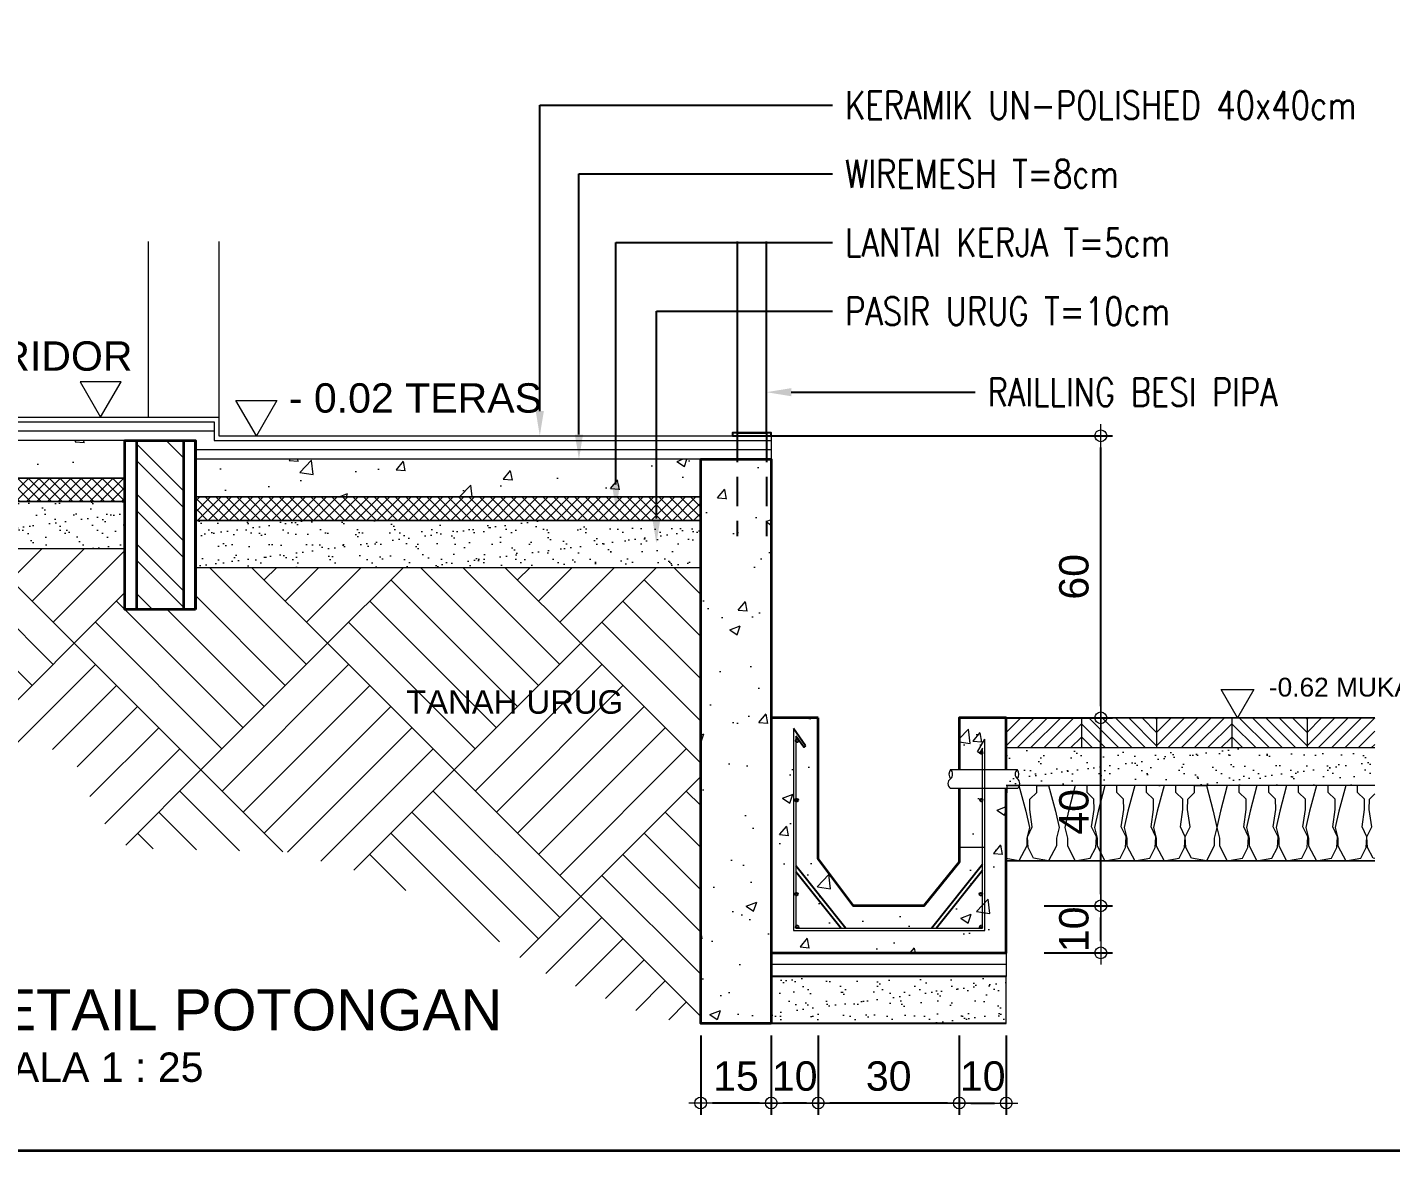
# Model space of a CAD drawing. Header units: millimetres. Extents: x -11 to 1625, y -267 to 180.
# Drawn here: x 1036.91 to 1048.51, y 119 to 128.56 of the extents above; entities that cross this region are included whole.
import ezdxf
from ezdxf import colors
from ezdxf.entities.mleader import LeaderData, LeaderLine
from ezdxf.enums import TextEntityAlignment as Align
from ezdxf.math import Vec2, Vec3

# ---------------------------------------------------------------- set-up
doc = ezdxf.new("R2010")
doc.units = ezdxf.units.MM
doc.linetypes.add('HIDDEN', pattern=[0.375, 0.25, -0.125])
for name, color, linetype, lineweight in [('ars', 11, 'Continuous', 5), ('ARSIR BETON', 47, 'Continuous', 5), ('ARSIR WARNA', 43, 'Continuous', 0), ('balok', 111, 'Continuous', 35), ('bata', 5, 'Continuous', 25), ('GRS KOP', 1, 'Continuous', 35), ('kop', 7, 'Continuous', 20), ('lan', 7, 'Continuous', 15), ('not', 7, 'Continuous', 20), ('pla', 213, 'Continuous', 15), ('tem', 5, 'Continuous', 20), ('TEXT KETERANGAN', 7, 'Continuous', 9), ('u', 6, 'Continuous', 20)]:
    doc.layers.add(name, color=color, linetype=linetype, lineweight=lineweight)
doc.layers.add('BESI', color=10, linetype='Continuous')
doc.styles.add('ATTR', font='romans.shx', dxfattribs={"width": 0.8, "height": 1.735066})
doc.styles.add('BARU', font='complex.shx')
doc.styles.add('S', font='SIMPLEX', dxfattribs={"width": 1.1})
doc.styles.get("Standard").update_dxf_attribs({"font": 'ARIALUNI.TTF'})
doc.linetypes.add('BATTING', pattern='A,0.0001,-0.1,[134,ltypeshp.shx,S=0.1,R=0,X=-0.1,Y=0],-0.2,[134,ltypeshp.shx,S=0.1,R=180,X=0.1,Y=0],-0.1', length=0.4001)
doc.dimstyles.new('SK-25', dxfattribs={"dimtxt": 0.25, "dimasz": 0.1, "dimexe": 0.1, "dimexo": 0, "dimgap": 0.1, "dimtad": 1, "dimdec": 0, "dimlfac": 25, "dimzin": 12, "dimdsep": 46, "dimtxsty": 'Standard', "dimblk": 'BULAT', "dimcen": 0.1, "dimclrd": 256, "dimadec": 0, "dimazin": 3, "dimtfac": 1, "dimtdec": 0, "dimtofl": 0, "dimtmove": 0, "dimatfit": 3, "dimldrblk": 'BULAT', "dimfxl": 0, "dimtolj": 1, "dimtzin": 0, "dimarcsym": 0})
pattern_1 = [(50, (541.4622, -24.2577), (0.9109233, -0.0796954), [0.09525, -1.04775]), (355, (541.4622, -24.2577), (-0.1762141, 0.9552832), [0.0762, -0.8382]), (100.451, (541.5381, -24.2644), (0.7347125, 0.8755834), [0.08095, -0.89045]), (46.1842, (541.4622, -24.0037), (1.3553952, -0.2102116), [0.142875, -1.571625]), (96.6356, (541.5751, -24.0212), (1.1870212, 1.2371278), [0.121425, -1.335675]), (351.184, (541.4622, -24.0037), (1.187023, 1.2371256), [0.1143, -1.2573]), (21, (541.5892, -24.0672), (0.7580744, -0.5113276), [0.09525, -1.04775]), (326, (541.5892, -24.0672), (0.3090101, 0.9209398), [0.0762, -0.8382]), (71.4514, (541.6524, -24.1098), (1.0670825, 0.4096143), [0.08095, -0.89045]), (37.5, (541.4622, -24.2577), (0.01544302, 0.4227752), [0, -0.82804, 0, -0.8509, 0, -0.841375]), (7.5, (541.4622, -24.2577), (0.3340983, 0.50090287), [0, -0.48514, 0, -0.80899, 0, -0.320675]), (327.5, (541.17898, -24.2577), (0.67795298, -0.02864372), [0, -0.3175, 0, -0.9906, 0, -1.31445]), (317.5, (541.052, -24.2577), (0.7406459, 0.12713246), [0, -0.41275, 0, -0.65786, 0, -0.93345])]
pattern_2 = [(37.5, (154.78373, 172.0636), (-0.006400125, 0.195765295), [0, -0.154432, 0, -0.17272, 0, -0.1651]), (7.5, (154.78373, 172.0636), (0.17980931, 0.28673004), [0, -0.083312, 0, -0.139192, 0, -0.05334]), (327.5, (154.65876, 172.0636), (0.316396948, 0.000574874), [0, -0.0508, 0, -0.18288, 0, -0.23876]), (317.5, (154.65876, 172.0636), (0.30542258, 0.08917173), [0, -0.0254, 0, -0.119888, 0, -0.13716])]
pattern_3 = [(45, (846.762105, 165.17691), (-0.04490128, 0.04490128), []), (135, (846.762105, 165.17691), (-0.04490128, -0.04490128), [])]

# ---------------------------------------------------------------- blocks, each defined once
blk = doc.blocks.new('kop')
at = {"layer": 'GRS KOP'}
blk.add_lwpolyline([(1, 54), (83, 54), (83, 1), (1, 1)], close=True, dxfattribs=at)
at = {"layer": 'kop', "style": 'BARU', "flags": 4}
for p, height in [((73.8, 5.4), 0.35), ((80.303, 5.382), 0.25), ((73.8, 4.9), 0.35), ((80.303, 4.882), 0.25), ((73.8, 4.4), 0.35), ((80.303, 4.382), 0.25)]:
    blk.add_attdef('-', p, '', height=height, dxfattribs=at)
at = {"layer": 'kop', "flags": 4}
for tag, p in [('AR-00', (78.057, 2.648)), ('00', (81.238, 2.647))]:
    blk.add_attdef(tag, text='', height=0.35, dxfattribs=at).set_placement(p, align=Align.MIDDLE)
blk = doc.blocks.new('BULAT')
for p, q in [((-1, 0), (1, 0)), ((0, -1), (0, 1))]:
    blk.add_line(p, q)
blk.add_circle((0, 0), 0.5)
blk = doc.blocks.new('*D1192')
at = {"layer": 'Defpoints', "color": 0}
for p in [(1043.64, 119.981), (1044.84, 119.981), (1043.64, 119.406)]:
    blk.add_point(p, dxfattribs=at)
at = {"layer": 'u', "color": 0, "lineweight": -2}
for p, q in [((1043.64, 119.981), (1043.64, 119.306)), ((1044.84, 119.981), (1044.84, 119.306))]:
    blk.add_line(p, q, dxfattribs=at)
at = {"layer": 'u', "lineweight": -2}
blk.add_line((1044.74, 119.406), (1043.74, 119.406), dxfattribs=at)
at = {"layer": 'u', "lineweight": -2, "xscale": 0.1, "yscale": 0.1, "zscale": 0.1, "rotation": 180}
blk.add_blockref('BULAT', (1043.64, 119.406), dxfattribs=at)
at = {"layer": 'u', "lineweight": -2, "xscale": 0.1, "yscale": 0.1, "zscale": 0.1}
blk.add_blockref('BULAT', (1044.84, 119.406), dxfattribs=at)
at = {"layer": 'u', "color": 0, "insert": (1044.24, 119.634), "char_height": 0.25, "attachment_point": 5}
blk.add_mtext('\\A1;30', dxfattribs=at)
blk = doc.blocks.new('*D1193')
at = {"layer": 'Defpoints', "color": 0}
for p in [(1043.24, 119.981), (1043.64, 119.981), (1043.24, 119.406)]:
    blk.add_point(p, dxfattribs=at)
at = {"layer": 'u', "color": 0, "lineweight": -2}
for p, q in [((1043.24, 119.981), (1043.24, 119.306)), ((1043.64, 119.981), (1043.64, 119.306))]:
    blk.add_line(p, q, dxfattribs=at)
at = {"layer": 'u', "lineweight": -2}
blk.add_line((1043.54, 119.406), (1043.34, 119.406), dxfattribs=at)
at = {"layer": 'u', "lineweight": -2, "xscale": 0.1, "yscale": 0.1, "zscale": 0.1, "rotation": 180}
blk.add_blockref('BULAT', (1043.24, 119.406), dxfattribs=at)
at = {"layer": 'u', "lineweight": -2, "xscale": 0.1, "yscale": 0.1, "zscale": 0.1}
blk.add_blockref('BULAT', (1043.64, 119.406), dxfattribs=at)
at = {"layer": 'u', "color": 0, "insert": (1043.44, 119.634), "char_height": 0.25, "attachment_point": 5}
blk.add_mtext('\\A1;10', dxfattribs=at)
blk = doc.blocks.new('*D1194')
at = {"layer": 'Defpoints', "color": 0}
for p in [(1044.84, 119.981), (1045.24, 119.981), (1045.24, 119.406)]:
    blk.add_point(p, dxfattribs=at)
at = {"layer": 'u', "color": 0, "lineweight": -2}
for p, q in [((1044.84, 119.981), (1044.84, 119.306)), ((1045.24, 119.981), (1045.24, 119.306))]:
    blk.add_line(p, q, dxfattribs=at)
at = {"layer": 'u', "lineweight": -2}
blk.add_line((1044.94, 119.406), (1045.14, 119.406), dxfattribs=at)
at = {"layer": 'u', "lineweight": -2, "xscale": 0.1, "yscale": 0.1, "zscale": 0.1, "rotation": 180}
blk.add_blockref('BULAT', (1044.84, 119.406), dxfattribs=at)
at = {"layer": 'u', "lineweight": -2, "xscale": 0.1, "yscale": 0.1, "zscale": 0.1}
blk.add_blockref('BULAT', (1045.24, 119.406), dxfattribs=at)
at = {"layer": 'u', "color": 0, "insert": (1045.04, 119.634), "char_height": 0.25, "attachment_point": 5}
blk.add_mtext('\\A1;10', dxfattribs=at)
blk = doc.blocks.new('*D1195')
at = {"layer": 'Defpoints', "color": 0}
for p in [(1042.64, 119.981), (1043.24, 119.981), (1042.64, 119.406)]:
    blk.add_point(p, dxfattribs=at)
at = {"layer": 'u', "color": 0, "lineweight": -2}
for p, q in [((1042.64, 119.981), (1042.64, 119.306)), ((1043.24, 119.981), (1043.24, 119.306))]:
    blk.add_line(p, q, dxfattribs=at)
at = {"layer": 'u', "lineweight": -2}
blk.add_line((1043.14, 119.406), (1042.74, 119.406), dxfattribs=at)
at = {"layer": 'u', "lineweight": -2, "xscale": 0.1, "yscale": 0.1, "zscale": 0.1, "rotation": 180}
blk.add_blockref('BULAT', (1042.64, 119.406), dxfattribs=at)
at = {"layer": 'u', "lineweight": -2, "xscale": 0.1, "yscale": 0.1, "zscale": 0.1}
blk.add_blockref('BULAT', (1043.24, 119.406), dxfattribs=at)
at = {"layer": 'u', "color": 0, "insert": (1042.94, 119.634), "char_height": 0.25, "attachment_point": 5}
blk.add_mtext('\\A1;15', dxfattribs=at)
blk = doc.blocks.new('*D1196')
at = {"layer": 'Defpoints', "color": 0}
for p in [(1045.562, 121.084), (1046.045, 121.084), (1045.562, 120.684)]:
    blk.add_point(p, dxfattribs=at)
at = {"layer": 'u', "color": 0, "lineweight": -2}
for p, q in [((1045.562, 121.084), (1046.145, 121.084)), ((1045.562, 120.684), (1046.145, 120.684))]:
    blk.add_line(p, q, dxfattribs=at)
at = {"layer": 'u', "lineweight": -2}
blk.add_line((1046.045, 120.784), (1046.045, 120.984), dxfattribs=at)
at = {"layer": 'u', "lineweight": -2, "xscale": 0.1, "yscale": 0.1, "zscale": 0.1}
for p, rotation in [((1046.045, 121.084), 90), ((1046.045, 120.684), 270)]:
    blk.add_blockref('BULAT', p, dxfattribs=dict(at, rotation=rotation))
at = {"layer": 'u', "color": 0, "insert": (1045.817, 120.884), "char_height": 0.25, "attachment_point": 5, "rotation": 90}
blk.add_mtext('\\A1;10', dxfattribs=at)
blk = doc.blocks.new('*D1197')
at = {"layer": 'Defpoints', "color": 0}
for p in [(1045.562, 122.684), (1046.045, 122.684), (1045.562, 121.084)]:
    blk.add_point(p, dxfattribs=at)
at = {"layer": 'u', "color": 0, "lineweight": -2}
for p, q in [((1045.562, 122.684), (1046.145, 122.684)), ((1045.562, 121.084), (1046.145, 121.084))]:
    blk.add_line(p, q, dxfattribs=at)
at = {"layer": 'u', "lineweight": -2}
blk.add_line((1046.045, 121.184), (1046.045, 122.584), dxfattribs=at)
at = {"layer": 'u', "lineweight": -2, "xscale": 0.1, "yscale": 0.1, "zscale": 0.1}
for p, rotation in [((1046.045, 122.684), 90), ((1046.045, 121.084), 270)]:
    blk.add_blockref('BULAT', p, dxfattribs=dict(at, rotation=rotation))
at = {"layer": 'u', "color": 0, "insert": (1045.817, 121.884), "char_height": 0.25, "attachment_point": 5, "rotation": 90}
blk.add_mtext('\\A1;40', dxfattribs=at)
blk = doc.blocks.new('*D1198')
at = {"layer": 'Defpoints', "color": 0}
for p in [(1043.24, 125.084), (1046.045, 125.084), (1045.24, 122.684)]:
    blk.add_point(p, dxfattribs=at)
at = {"layer": 'u', "color": 0, "lineweight": -2}
for p, q in [((1043.24, 125.084), (1046.145, 125.084)), ((1045.24, 122.684), (1046.145, 122.684))]:
    blk.add_line(p, q, dxfattribs=at)
at = {"layer": 'u', "lineweight": -2}
blk.add_line((1046.045, 122.784), (1046.045, 124.984), dxfattribs=at)
at = {"layer": 'u', "lineweight": -2, "xscale": 0.1, "yscale": 0.1, "zscale": 0.1}
for p, rotation in [((1046.045, 125.084), 90), ((1046.045, 122.684), 270)]:
    blk.add_blockref('BULAT', p, dxfattribs=dict(at, rotation=rotation))
at = {"layer": 'u', "color": 0, "insert": (1045.817, 123.884), "char_height": 0.25, "attachment_point": 5, "rotation": 90}
blk.add_mtext('\\A1;60', dxfattribs=at)
blk = doc.blocks.new('PEIL')
blk.add_lwpolyline([(-0.188, 0.325), (0.188, 0.325), (0, 0)], close=True)
at = {"style": 'S', "width": 1.1, "flags": 4}
blk.add_attdef('CAT', (0.265, 0.036), '', height=0.2, dxfattribs=at)
blk = doc.blocks.new('Ndtpd')
blk.add_line((0.747, 0), (-0.747, 0))
blk.add_circle((0, 0), 0.747)
at = {"flags": 4}
for tag, height, p in [('NO', 0.5, (0, 0.148)), ('NOLBR', 0.3, (0, -0.398))]:
    blk.add_attdef(tag, text='', height=height, dxfattribs=at).set_placement(p, align=Align.CENTER)
for tag, p, height in [('NDTPD', (1.516, 0.148), 0.5), ('SKALA', (1.523, -0.398), 0.3)]:
    blk.add_attdef(tag, p, '', height=height, dxfattribs=at)

msp = doc.modelspace()

# ---------------------------------------------------------------- hatches: boundary and pattern name
at = {"layer": 'ars'}
h = msp.add_hatch(dxfattribs=at)
h.set_pattern_fill('ANSI32', color=256, scale=0.8, style=0)
h.set_pattern_definition([(135, (1040.63987, 123.484), (0.212132, 0.212132), []), (135, (1040.49845, 123.484), (0.212132, 0.212132), [])])
h.paths.add_polyline_path([(1037.8398748, 123.6052349), (1038.2398748, 123.6052349), (1038.2398748, 125.044002), (1037.8398748, 125.044002)])
h = msp.add_hatch(dxfattribs=at)
h.set_pattern_fill('_USER', color=256, scale=0.08, angle=45, style=0, pattern_type=0)
h.set_pattern_definition([(45, (991.108944, 89.69854), (-0.05656854, 0.05656854), [])])
h.paths.add_polyline_path([(1045.8798746, 122.6840019), (1045.2398746, 122.6840019), (1045.2398746, 122.4280019), (1045.8798746, 122.4280019)])
h = msp.add_hatch(dxfattribs=at)
h.set_pattern_fill('_USER', color=256, scale=0.08, angle=45, style=0, pattern_type=0)
h.set_pattern_definition([(135, (1100.650805, 89.69854), (0.05656854, 0.05656854), [])])
h.paths.add_polyline_path([(1045.8798746, 122.4280019), (1045.8798746, 122.6840019), (1046.5198746, 122.6840019), (1046.5198746, 122.4280019)])
h = msp.add_hatch(dxfattribs=at)
h.set_pattern_fill('_USER', color=256, scale=0.08, angle=45, style=0, pattern_type=0)
h.set_pattern_definition([(45, (992.388944, 89.69854), (-0.05656854, 0.05656854), [])])
h.paths.add_polyline_path([(1047.1598746, 122.4280019), (1047.1598746, 122.6840019), (1046.5198746, 122.6840019), (1046.5198746, 122.4280019)])
h = msp.add_hatch(dxfattribs=at)
h.set_pattern_fill('_USER', color=256, scale=0.08, angle=45, style=0, pattern_type=0)
h.set_pattern_definition([(135, (1101.930805, 89.69854), (0.05656854, 0.05656854), [])])
h.paths.add_polyline_path([(1047.1598746, 122.6840019), (1047.7998746, 122.6840019), (1047.7998746, 122.4280019), (1047.1598746, 122.4280019)])
h = msp.add_hatch(dxfattribs=at)
h.set_pattern_fill('_USER', color=256, scale=0.08, angle=45, style=0, pattern_type=0)
h.set_pattern_definition([(45, (993.668944, 89.69854), (-0.05656854, 0.05656854), [])])
h.paths.add_polyline_path([(1048.377269, 122.4280019), (1048.377269, 122.6840019), (1047.7998746, 122.6840019), (1047.7998746, 122.4280019)])
at = {"layer": 'ARSIR BETON'}
h = msp.add_hatch(dxfattribs=at)
h.set_pattern_fill('AR-CONC', color=256, scale=0.005, style=0)
h.set_pattern_definition(pattern_1)
h.paths.add_polyline_path([(1034.0745439, 125.044002), (1034.0745439, 124.724002), (1037.7398748, 124.724002), (1037.7398748, 125.044002)])
h = msp.add_hatch(dxfattribs=at)
h.set_pattern_fill('AR-CONC', color=256, scale=0.005, style=0)
h.set_pattern_definition(pattern_1)
h.paths.add_polyline_path([(1038.3398748, 124.884002), (1038.3398748, 124.564002), (1042.6398746, 124.564002), (1042.6398746, 124.884002)])
h = msp.add_hatch(dxfattribs=at)
h.set_pattern_fill('AR-CONC', color=256, scale=0.005, style=0)
h.set_pattern_definition(pattern_1)
h.paths.add_polyline_path([(1043.2398746, 124.884002), (1042.6398746, 124.884002), (1042.6398746, 120.0840019), (1043.2398746, 120.0840019)])
h = msp.add_hatch(dxfattribs=at)
h.set_pattern_fill('ANSI37', color=256, scale=0.02, style=0)
h.set_pattern_definition(pattern_3)
h.paths.add_polyline_path([(1037.7398748, 124.724002), (1034.0745439, 124.724002), (1034.0745439, 124.524002), (1037.7398748, 124.524002)])
h = msp.add_hatch(dxfattribs=at)
h.set_pattern_fill('AR-SAND', color=256, scale=0.004, style=0)
h.set_pattern_definition(pattern_2)
h.paths.add_polyline_path([(1034.0745439, 124.524002), (1034.0745439, 124.124002), (1037.7398748, 124.124002), (1037.7398748, 124.524002)])
h = msp.add_hatch(dxfattribs=at)
h.set_pattern_fill('ANSI37', color=256, scale=0.02, style=0)
h.set_pattern_definition(pattern_3)
h.paths.add_polyline_path([(1042.6398746, 124.564002), (1038.3398748, 124.564002), (1038.3398748, 124.364002), (1042.6398746, 124.364002)])
h = msp.add_hatch(dxfattribs=at)
h.set_pattern_fill('AR-SAND', color=256, scale=0.004, style=0)
h.set_pattern_definition(pattern_2)
h.paths.add_polyline_path([(1038.3398748, 124.364002), (1038.3398748, 123.964002), (1042.6398746, 123.964002), (1042.6398746, 124.364002)])
h = msp.add_hatch(dxfattribs=at)
h.set_pattern_fill('AR-CONC', color=256, scale=0.005, style=0)
h.set_pattern_definition(pattern_1)
h.paths.add_polyline_path([(1044.8398746, 122.0840019), (1045.2398746, 122.0840019), (1045.2398746, 120.6840019), (1043.2398746, 120.6840019), (1043.2398746, 122.6840019), (1043.6398746, 122.6840019), (1043.6398746, 121.4840019), (1043.9398746, 121.0840019), (1044.5398746, 121.0840019), (1044.8358653, 121.4552611), (1044.8365022, 121.6504448), (1044.8398746, 121.6552611)])
h.paths.add_polyline_path([(1045.2398746, 122.2441349), (1044.8398746, 122.2441349), (1044.8398746, 122.6840019), (1045.0398746, 122.6840019), (1045.2398746, 122.6840019)])
h = msp.add_hatch(dxfattribs=at)
h.set_pattern_fill('AR-SAND', color=256, scale=0.004, style=0)
h.set_pattern_definition([(37.5, (70.1081, -1.21966), (-0.006400125, 0.195765295), [0, -0.154432, 0, -0.17272, 0, -0.1651]), (7.5, (70.1081, -1.21966), (0.17980931, 0.28673004), [0, -0.083312, 0, -0.139192, 0, -0.05334]), (327.5, (69.98313, -1.21966), (0.316396948, 0.000574874), [0, -0.0508, 0, -0.18288, 0, -0.23876]), (317.5, (69.98313, -1.21966), (0.30542258, 0.08917173), [0, -0.0254, 0, -0.119888, 0, -0.13716])])
h.paths.add_polyline_path([(1048.377269, 122.1080019), (1048.377269, 122.4280019), (1045.2398746, 122.4280019), (1045.2398746, 122.1080019)])
h = msp.add_hatch(dxfattribs=at)
h.set_pattern_fill('AR-SAND', color=256, scale=0.004, style=0)
h.set_pattern_definition([(37.5, (1522.07521, 15.1142), (-0.006400125, 0.195765295), [0, -0.154432, 0, -0.17272, 0, -0.1651]), (7.5, (1522.0752, 15.1142), (0.17980931, 0.28673004), [0, -0.083312, 0, -0.139192, 0, -0.05334]), (327.5, (1521.95024, 15.1142), (0.31639695, 0.000574874), [0, -0.0508, 0, -0.18288, 0, -0.23876]), (317.5, (1521.95024, 15.1142), (0.30542258, 0.08917173), [0, -0.0254, 0, -0.119888, 0, -0.13716])])
h.paths.add_polyline_path([(1043.2398746, 120.0840019), (1045.2398746, 120.0840019), (1045.2398746, 120.4840019), (1043.2398746, 120.4840019)])
at = {"layer": 'ARSIR WARNA'}
h = msp.add_hatch(dxfattribs=at)
h.set_pattern_fill('AR-PARQ1', color=25, scale=0.005, angle=45, style=0)
h.set_pattern_definition([(135, (1034.0745, 120.084), (-2.15526, 2e-16), [1.524, -1.524]), (135, (1034.2541, 120.2636), (-2.15526, 2e-16), [1.524, -1.524]), (135, (1034.4338, 120.4432), (-2.15526, 2e-16), [1.524, -1.524]), (135, (1034.6134, 120.6228), (-2.15526, 2e-16), [1.524, -1.524]), (135, (1034.793, 120.8024), (-2.15526, 2e-16), [1.524, -1.524]), (135, (1034.9726, 120.982), (-2.15526, 2e-16), [1.524, -1.524]), (135, (1035.1522, 121.1616), (-2.15526, 2e-16), [1.524, -1.524]), (45, (1032.9969, 121.1616), (2.15526, -2e-16), [1.524, -1.524]), (45, (1032.8173, 121.3412), (2.15526, -2e-16), [1.524, -1.524]), (45, (1032.6377, 121.5208), (2.15526, -2e-16), [1.524, -1.524]), (45, (1032.4581, 121.7004), (2.15526, -2e-16), [1.524, -1.524]), (45, (1032.2785, 121.88), (2.15526, -2e-16), [1.524, -1.524]), (45, (1032.0989, 122.0597), (2.15526, -2e-16), [1.524, -1.524]), (45, (1031.9193, 122.2393), (2.15526, -2e-16), [1.524, -1.524])])
h.paths.add_polyline_path([(1042.6398746, 123.964002), (1038.3398748, 123.964002), (1038.3398748, 123.6052349), (1037.7398748, 123.6052349), (1037.7398748, 124.124002), (1034.0745439, 124.124002), (1034.9617424, 122.8213976), (1037.1084302, 122.422497), (1037.3247635, 122.2895287), (1037.5244557, 121.8241454), (1037.774071, 121.574832), (1039.1219934, 121.5415899), (1039.8541982, 121.3421389), (1040.6862491, 120.9598587), (1041.2354027, 120.5443363), (1041.7013512, 120.3448867), (1042.2505048, 120.1288154), (1042.6398746, 120.0840019)])
h.paths.add_polyline_path([(1040.0813316, 122.6637501), (1042.0319455, 122.6637501), (1042.0319455, 122.973982), (1040.0813316, 122.973982)], flags=24)

# ---------------------------------------------------------------- linework, layer by layer
for p, q in [((1045.2398746, 120.4840019), (1043.2398746, 120.4840019)), ((1045.2398746, 120.0840019), (1043.2398746, 120.0840019))]:
    msp.add_line(p, q)
at = {"lineweight": 9}
for points in [[(1034.0745439, 124.124002), (1037.7398748, 124.124002)], [(1038.3398748, 123.964002), (1042.6398746, 123.964002)]]:
    msp.add_lwpolyline(points, dxfattribs=at)
at = {"layer": 'ars', "ltscale": 0.1}
msp.add_line((1045.3346097, 122.0840019), (1044.7651395, 122.0840019), dxfattribs=at)
at = {"layer": 'ars'}
for points in [[(1044.7651395, 122.2441349), (1045.3346097, 122.2441349)], [(1045.3346097, 122.0840019), (1044.7651395, 122.0840019)]]:
    msp.add_lwpolyline(points, dxfattribs=at)
for points in [[(1043.2398746, 120.6840019), (1045.2398746, 120.6840019), (1045.2398746, 120.4840019), (1043.2398746, 120.4840019)], [(1043.2398746, 120.0840019), (1045.2398746, 120.0840019), (1045.2398746, 120.4840019), (1043.2398746, 120.4840019)]]:
    msp.add_lwpolyline(points, close=True, dxfattribs=at)
for centre, radius, start, end in [((1044.8192329, 122.2041016), 0.0664683, 142.96587006, 217.03412994), ((1044.7311561, 122.2041016), 0.0525122, 310.32726888, 49.67273112), ((1045.3685931, 122.2041016), 0.0525122, 130.32726888, 229.67273112), ((1045.2805163, 122.2041016), 0.0664683, 322.96587006, 37.03412994), ((1044.7936301, 122.1240351), 0.0491363, 125.438378, 234.561622), ((1045.3061192, 122.1240351), 0.0491363, 305.438378, 54.561622)]:
    msp.add_arc(centre, radius, start, end, dxfattribs=at)
at = {"layer": 'ARSIR WARNA', "linetype": 'BATTING', "ltscale": 0.2}
for points in [[(1038.4998746, 125.124002), (1034.0745439, 125.124002)], [(1043.2398746, 124.964002), (1038.3398748, 124.964002)], [(1045.2398746, 120.5840019), (1043.2398746, 120.5840019)]]:
    msp.add_lwpolyline(points, dxfattribs=at)
at = {"layer": 'ARSIR WARNA'}
for points in [[(1045.3479074, 122.1080019), (1045.4057388, 121.8891824), (1045.4366827, 121.7498998), (1045.4140247, 121.6607052), (1045.4140247, 121.5960019), (1045.3479075, 121.4680019), (1045.2398746, 121.4864179)], [(1045.2398746, 122.0413658), (1045.2472834, 122.0485978), (1045.2472834, 122.1080019), (1045.3479075, 122.1080018)], [(1045.6011047, 122.1080019), (1045.658936, 121.8891824), (1045.6898799, 121.7498998), (1045.6672219, 121.6607052), (1045.6672219, 121.5960019), (1045.6011047, 121.4680019), (1045.4725525, 121.4899158), (1045.4259053, 121.5817737), (1045.4205736, 121.6709684), (1045.4618914, 121.7561699), (1045.4405054, 121.9048204), (1045.4418366, 121.9913526), (1045.5004806, 122.0485978), (1045.5004806, 122.1080019), (1045.6011047, 122.1080018)], [(1045.8269367, 122.1080019), (1045.7691054, 121.8891824), (1045.7381615, 121.7498998), (1045.7608195, 121.6607052), (1045.7608195, 121.5960019), (1045.8269367, 121.4680019), (1045.9554889, 121.4899158), (1046.0021361, 121.5817737), (1046.0074678, 121.6709684), (1045.96615, 121.7561699), (1045.9875361, 121.9048204), (1045.9862048, 121.9913526), (1045.9275608, 122.0485978), (1045.9275608, 122.1080019), (1045.8269367, 122.1080018)], [(1046.080134, 122.1080019), (1046.0223026, 121.8891824), (1045.9913587, 121.7498998), (1046.0140167, 121.6607052), (1046.0140167, 121.5960019), (1046.0801339, 121.4680019), (1046.2086862, 121.4899158), (1046.2553333, 121.5817737), (1046.260665, 121.6709684), (1046.2193473, 121.7561699), (1046.2407333, 121.9048204), (1046.2394021, 121.9913526), (1046.180758, 122.0485978), (1046.180758, 122.1080019), (1046.0801339, 122.1080018)], [(1046.3333312, 122.1080019), (1046.2754999, 121.8891824), (1046.244556, 121.7498998), (1046.267214, 121.6607052), (1046.267214, 121.5960019), (1046.3333312, 121.4680019), (1046.4618834, 121.4899158), (1046.5085306, 121.5817737), (1046.5138623, 121.6709684), (1046.4725445, 121.7561699), (1046.4939305, 121.9048204), (1046.4925993, 121.9913526), (1046.4339553, 122.0485978), (1046.4339553, 122.1080019), (1046.3333312, 122.1080018)], [(1046.5829953, 122.1080019), (1046.5251639, 121.8891824), (1046.49422, 121.7498998), (1046.516878, 121.6607052), (1046.516878, 121.5960019), (1046.5829952, 121.4680019), (1046.7115475, 121.4899158), (1046.7581946, 121.5817737), (1046.7635263, 121.6709684), (1046.7222086, 121.7561699), (1046.7435946, 121.9048204), (1046.7422634, 121.9913526), (1046.6836193, 122.0485978), (1046.6836193, 122.1080019), (1046.5829952, 122.1080018)], [(1046.9440574, 122.1080019), (1047.0018888, 121.8891824), (1047.0328326, 121.7498998), (1047.0101747, 121.6607052), (1047.0101747, 121.5960019), (1046.9440574, 121.4680019), (1046.8155052, 121.4899158), (1046.768858, 121.5817737), (1046.7635263, 121.6709684), (1046.8048441, 121.7561699), (1046.7834581, 121.9048204), (1046.7847893, 121.9913526), (1046.8434333, 122.0485978), (1046.8434333, 122.1080019), (1046.9440574, 122.1080018)], [(1047.1216079, 122.1080019), (1047.0637765, 121.8891824), (1047.0328326, 121.7498998), (1047.0554906, 121.6607052), (1047.0554906, 121.5960019), (1047.1216078, 121.4680019), (1047.2501601, 121.4899158), (1047.2968072, 121.5817737), (1047.3021389, 121.6709684), (1047.2608212, 121.7561699), (1047.2822072, 121.9048204), (1047.280876, 121.9913526), (1047.2222319, 122.0485978), (1047.2222319, 122.1080019), (1047.1216078, 122.1080018)], [(1047.3730454, 122.1080019), (1047.315214, 121.8891824), (1047.2842701, 121.7498998), (1047.3069281, 121.6607052), (1047.3069281, 121.5960019), (1047.3730453, 121.4680019), (1047.5015976, 121.4899158), (1047.5482447, 121.5817737), (1047.5535764, 121.6709684), (1047.5122587, 121.7561699), (1047.5336447, 121.9048204), (1047.5323135, 121.9913526), (1047.4736694, 122.0485978), (1047.4736694, 122.1080019), (1047.3730453, 122.1080018)], [(1047.6262426, 122.1080019), (1047.5684113, 121.8891824), (1047.5374674, 121.7498998), (1047.5601254, 121.6607052), (1047.5601254, 121.5960019), (1047.6262426, 121.4680019), (1047.7547948, 121.4899158), (1047.801442, 121.5817737), (1047.8067737, 121.6709684), (1047.7654559, 121.7561699), (1047.7868419, 121.9048204), (1047.7855107, 121.9913526), (1047.7268667, 122.0485978), (1047.7268667, 122.1080019), (1047.6262426, 122.1080018)], [(1047.8794399, 122.1080019), (1047.8216085, 121.8891824), (1047.7906646, 121.7498998), (1047.8133226, 121.6607052), (1047.8133226, 121.5960019), (1047.8794398, 121.4680019), (1048.0079921, 121.4899158), (1048.0546392, 121.5817737), (1048.0599709, 121.6709684), (1048.0186532, 121.7561699), (1048.0400392, 121.9048204), (1048.038708, 121.9913526), (1047.9800639, 122.0485978), (1047.9800639, 122.1080019), (1047.8794398, 122.1080018)], [(1048.1291039, 122.1080019), (1048.0712726, 121.8891824), (1048.0403287, 121.7498998), (1048.0629867, 121.6607052), (1048.0629867, 121.5960019), (1048.1291039, 121.4680019), (1048.2576561, 121.4899158), (1048.3043033, 121.5817737), (1048.309635, 121.6709684), (1048.2683172, 121.7561699), (1048.2897033, 121.9048204), (1048.288372, 121.9913526), (1048.229728, 122.0485978), (1048.229728, 122.1080019), (1048.1291039, 122.1080018)], [(1048.377269, 121.4872471), (1048.3616139, 121.4899158), (1048.3149667, 121.5817737), (1048.309635, 121.6709684), (1048.3509528, 121.7561699), (1048.3295667, 121.9048204), (1048.3308979, 121.9913526), (1048.377269, 122.0366176)]]:
    msp.add_lwpolyline(points, dxfattribs=at)
at = {"layer": 'balok'}
for p, q in [((1037.7398748, 123.6052349), (1037.7398748, 125.044002)), ((1037.8398748, 123.6052349), (1037.8398748, 125.044002)), ((1038.2398748, 123.6052349), (1038.2398748, 125.044002)), ((1038.3398748, 123.6052349), (1038.3398748, 125.044002))]:
    msp.add_line(p, q, dxfattribs=at)
for points in [[(1038.3398748, 123.6052349), (1037.7398748, 123.6052349), (1037.7398748, 125.044002), (1038.3398748, 125.044002)], [(1043.2398746, 120.0840019), (1042.6398746, 120.0840019), (1042.6398746, 124.884002), (1043.2398746, 124.884002)]]:
    msp.add_lwpolyline(points, close=True, dxfattribs=at)
at = {"layer": 'balok', "ltscale": 0.01}
for points in [[(1043.2398746, 122.6840019), (1043.2398746, 120.6840019), (1045.2398746, 120.6840019), (1045.2398746, 122.0840019)], [(1043.6398746, 122.6840019), (1043.2398746, 122.6840019)], [(1044.8398746, 122.0840019), (1044.8398746, 121.4552611), (1044.5398746, 121.0840019), (1043.9398746, 121.0840019), (1043.6398746, 121.4840019), (1043.6398746, 122.6840019)], [(1045.2398746, 122.2441349), (1045.2398746, 122.6840019), (1045.0398746, 122.6840019), (1044.8398746, 122.6840019), (1044.8398746, 122.2441349)], [(1044.8398746, 122.6840019), (1044.8398746, 122.2441349)], [(1045.2398746, 122.2441349), (1045.2398746, 122.4840019)]]:
    msp.add_lwpolyline(points, dxfattribs=at)
at = {"layer": 'bata', "lineweight": 9}
for p, q in [((1043.4298746, 122.5924482), (1043.4298746, 120.8740019)), ((1043.4498746, 122.5290163), (1043.4498746, 120.8940019)), ((1045.0384456, 120.8940019), (1045.0384456, 122.4272463)), ((1045.0584456, 120.8740019), (1045.0584456, 122.5018873)), ((1043.4298746, 120.8740019), (1045.0584456, 120.8740019)), ((1043.4498746, 120.8940019), (1045.0384456, 120.8940019))]:
    msp.add_line(p, q, dxfattribs=at)
at = {"layer": 'bata'}
for p, q in [((1043.5164105, 122.4339933), (1043.5327935, 122.4454648)), ((1043.4498746, 121.4269582), (1043.8762396, 120.8940019)), ((1043.4498746, 121.3757332), (1043.8352596, 120.8940019)), ((1044.6035096, 120.8940019), (1045.0384456, 121.4376719)), ((1044.6444896, 120.8940019), (1045.0384456, 121.3864469))]:
    msp.add_line(p, q, dxfattribs=at)
for points in [[(1043.5327935, 122.4454648), (1043.4298746, 122.5924482)], [(1043.5327935, 122.4454648), (1043.5164105, 122.4339933), (1043.4498746, 122.5290163)]]:
    msp.add_lwpolyline(points, dxfattribs=at)
at = {"layer": 'bata', "lineweight": 9}
msp.add_lwpolyline([(1045.0384456, 122.4272463), (1045.0136064, 122.3842237), (1044.9962859, 122.3942237), (1045.0584456, 122.5018873)], dxfattribs=at)
at = {"layer": 'bata'}
for centre in [(1043.4606124, 122.4890741), (1045.0278422, 122.387368), (1043.4520414, 121.9840019), (1043.4520414, 121.9840019), (1043.4589361, 121.9840019), (1045.0277078, 121.9840019), (1045.0277078, 121.9840019), (1043.4549268, 121.1840019), (1045.0236985, 121.1840019), (1043.4606124, 120.9047396), (1045.0260315, 120.9047396)]:
    msp.add_circle(centre, 0.0107378, dxfattribs=at)
at = {"layer": 'BESI'}
msp.add_lwpolyline([(1042.9498746, 126.7378274), (1042.9498746, 125.1093197), (1043.1998746, 125.1093197), (1043.1998746, 126.7378274)], dxfattribs=at)
msp.add_lwpolyline([(1042.9098746, 125.0840019), (1043.2398746, 125.0840019), (1043.2398746, 125.1093197), (1042.9098746, 125.1093197)], close=True, dxfattribs=at)
at = {"layer": 'BESI', "linetype": 'HIDDEN'}
for points in [[(1042.9498746, 125.1093197), (1042.9498746, 124.2309111)], [(1043.1998746, 125.1093197), (1043.1998746, 124.2309111)]]:
    msp.add_lwpolyline(points, dxfattribs=at)
at = {"layer": 'lan'}
for p, q in [((1034.0745439, 125.2440019), (1038.5398746, 125.2440019)), ((1037.7398748, 125.044002), (1034.0745439, 125.044002)), ((1038.5398746, 125.0840019), (1043.2398746, 125.0840019)), ((1043.2398746, 124.884002), (1038.3398748, 124.884002)), ((1037.7398748, 124.524002), (1034.0745439, 124.524002)), ((1042.6398746, 124.364002), (1038.3398748, 124.364002)), ((1048.377269, 122.6840019), (1045.2398746, 122.6840019)), ((1045.2398746, 122.6840019), (1045.2398746, 122.4280019)), ((1045.8798746, 122.6840019), (1045.8798746, 122.4280019)), ((1046.5198746, 122.6840019), (1046.5198746, 122.4280019)), ((1047.1598746, 122.6840019), (1047.1598746, 122.4280019)), ((1047.7998746, 122.6840019), (1047.7998746, 122.4280019)), ((1048.377269, 122.4280019), (1045.2398746, 122.4280019)), ((1048.377269, 122.1080019), (1045.2398746, 122.1080019)), ((1048.377269, 121.468002), (1045.2398746, 121.468002))]:
    msp.add_line(p, q, dxfattribs=at)
for points in [[(1034.0745439, 125.2040019), (1038.4998746, 125.2040019), (1038.4998746, 125.0440019), (1043.2398746, 125.0440019)], [(1038.5398746, 125.2440019), (1038.5398746, 125.0840019)], [(1034.0745439, 124.724002), (1037.7398748, 124.724002), (1037.7398748, 125.044002), (1034.0745439, 125.044002)], [(1043.2398746, 125.0840019), (1043.2398746, 124.884002)], [(1038.3398748, 124.564002), (1042.6398746, 124.564002), (1042.6398746, 124.884002), (1038.9745437, 124.884002)], [(1034.0745439, 124.524002), (1037.7398748, 124.524002), (1037.7398748, 124.724002), (1034.0745439, 124.724002)], [(1038.3398748, 124.364002), (1042.6398746, 124.364002), (1042.6398746, 124.564002), (1038.3398748, 124.564002)], [(1048.377269, 122.1080019), (1045.2398746, 122.1080019)], [(1045.2398746, 121.468002), (1048.377269, 121.468002)]]:
    msp.add_lwpolyline(points, dxfattribs=at)
at = {"layer": 'pla'}
for points in [[(1037.9398746, 125.2440019), (1037.9398746, 126.7378274)], [(1038.5398746, 126.7378274), (1038.5398746, 125.2440019)], [(1045.2398746, 122.6840019), (1048.377269, 122.6840019)]]:
    msp.add_lwpolyline(points, dxfattribs=at)
at = {"layer": 'tem'}
msp.add_line((1044.8481813, 121.5829427), (1045.0481813, 121.5829427), dxfattribs=at)

# ---------------------------------------------------------------- block references
at = {"layer": 'kop'}
msp.add_blockref('kop', (995.214162, 118), dxfattribs=at)
at = {"layer": 'not'}
ref = msp.add_blockref('PEIL', (1037.5332222, 125.2440019), dxfattribs=dict(at, xscale=-0.9237604307034012, yscale=0.9237604307034012, zscale=0.9237604307034012))
ref.add_attrib('CAT', '%%P 0.00 KORIDOR', (1035.1092089, 125.6381651), dxfattribs={"layer": '0', "height": 0.25, "flags": 4})
ref = msp.add_blockref('PEIL', (1038.8586236, 125.0840019), dxfattribs=dict(at, xscale=0.9237604307034012, yscale=0.9237604307034012, zscale=0.9237604307034012))
ref.add_attrib('CAT', '- 0.02 TERAS', (1039.1349561, 125.2813078), dxfattribs={"layer": '0', "height": 0.25, "flags": 4})
ref = msp.add_blockref('PEIL', (1047.2068871, 122.6840019), dxfattribs=dict(at, xscale=0.7390083445630039, yscale=0.739008344562822, zscale=0.739008344562826))
ref.add_attrib('CAT', '-0.62 MUKA HALAMAN', (1047.4752035, 122.8650467), dxfattribs={"layer": '0', "height": 0.16, "flags": 4})
ref = msp.add_blockref('Ndtpd', (1035.0880311, 119.9060524), dxfattribs=dict(at, xscale=0.803212851405533, yscale=0.8032128514056467, zscale=0.8032128514056226))
ref.add_attrib('NO', '4', dxfattribs={"layer": '0', "height": 0.35, "flags": 4}).set_placement((1035.0877039, 120.0245783), align=Align.CENTER)
ref.add_attrib('NDTPD', 'DETAIL POTONGAN', (1036.3057157, 120.0245783), dxfattribs={"layer": '0', "height": 0.35, "flags": 4})
ref.add_attrib('NOLBR', 'A6-01', dxfattribs={"layer": '0', "height": 0.2, "flags": 4}).set_placement((1035.0877039, 119.5860825), align=Align.CENTER)
ref.add_attrib('SKALA', 'SKALA 1 : 25', (1036.3115158, 119.5860825), dxfattribs={"layer": '0', "height": 0.25, "flags": 4})

# ---------------------------------------------------------------- texts
msp.add_text('TANAH URUG', height=0.2, dxfattribs=at).set_placement((1041.0566386, 122.818866), align=Align.MIDDLE)

# ---------------------------------------------------------------- dimensions: what is measured, and where the dimension line sits
at = {"layer": 'u'}
dim = msp.add_linear_dim(base=(1046.0448478, 125.0840019), p1=(1045.2398746, 122.6840019), p2=(1043.2398746, 125.0840019), angle=90, dimstyle='SK-25', dxfattribs=at)
dim.commit()
dim.dimension.update_dxf_attribs({"geometry": '*D1198', "text_midpoint": (1045.8171193, 123.8840019)})
for p1, p2, distance, picture, middle in [((1045.5624098, 121.0840019), (1045.5624098, 122.6840019), -0.482438, '*D1197', (1045.8171193, 121.8840019)), ((1044.8398737, 119.9807572), (1043.6398752, 119.9807572), 0.5742954, '*D1192', (1044.2398745, 119.6341903))]:
    dim = msp.add_aligned_dim(p1=p1, p2=p2, distance=distance, dimstyle='SK-25', dxfattribs=at)
    dim.commit()
    dim.dimension.update_dxf_attribs({"geometry": picture, "text_midpoint": middle})
for base, p1, p2, angle, picture, middle in [((1046.0448478, 121.0840019), (1045.5624098, 120.6840019), (1045.5624098, 121.0840019), 90, '*D1196', (1046.0448478, 120.8840019)), ((1043.2398749, 119.4064618), (1043.6398752, 119.9807572), (1043.2398749, 119.9807572), 180, '*D1193', (1043.4398751, 119.4064618)), ((1045.239874, 119.4064618), (1044.8398737, 119.9807572), (1045.239874, 119.9807572), 0, '*D1194', (1045.0398739, 119.4064618))]:
    dim = msp.add_linear_dim(base=base, p1=p1, p2=p2, angle=angle, dimstyle='SK-25', dxfattribs=at)
    dim.commit()
    dim.dimension.update_dxf_attribs({"geometry": picture, "text_midpoint": middle, "dimtype": 161})
dim = msp.add_linear_dim(base=(1042.6398746, 119.4064618), p1=(1043.2398746, 119.9807572), p2=(1042.6398746, 119.9807572), dimstyle='SK-25', dxfattribs=at)
dim.commit()
dim.dimension.update_dxf_attribs({"geometry": '*D1195', "text_midpoint": (1042.9398746, 119.4064618), "dimtype": 160})

# ---------------------------------------------------------------- leaders
at = {"layer": 'TEXT KETERANGAN'}
ml = msp.add_multileader_mtext('Standard', dxfattribs=at)
ml.set_content('{\\C90;KERAMIK UN-POLISHED 40x40cm}', color=256, style='ATTR')
ml.set_leader_properties()
ml.build(insert=Vec2(0, 0))
ml.multileader.update_dxf_attribs({"text_left_attachment_type": 2, "text_right_attachment_type": 2, "dogleg_length": 2.367, "arrow_head_size": 0.2110034})
ctx = ml.context
ctx.base_point, ctx.char_height, ctx.arrow_head_size, ctx.landing_gap_size, ctx.plane_origin = Vec3(1043.7625968, 127.8979344), 0.24, 0.2110034, 0.1055017, Vec3(1046.4905631, 127.1746269)
ctx.left_attachment, ctx.right_attachment = 2, 2
notes = []
notes.append((ctx, [(0, (1, 1, 0), (1041.2705835, 127.8979344), (1, 0), 2.4920133, [(0, [(1041.2705835, 125.0840019)], 0, [])])]))
ctx.mtext.insert, ctx.mtext.flow_direction = Vec3(1043.8680985, 128.0179344), 5
ml = msp.add_multileader_mtext('Standard', dxfattribs=at)
ml.set_content('{\\C90;WIREMESH T=8cm}', color=256, style='ATTR')
ml.set_leader_properties()
ml.build(insert=Vec2(0, 0))
ml.multileader.update_dxf_attribs({"text_left_attachment_type": 2, "text_right_attachment_type": 2, "dogleg_length": 2.367, "arrow_head_size": 0.2110034})
ctx = ml.context
ctx.base_point, ctx.char_height, ctx.arrow_head_size, ctx.landing_gap_size, ctx.plane_origin = Vec3(1043.7625968, 127.3134304), 0.24, 0.2110034, 0.1055017, Vec3(1046.4905631, 126.5901229)
ctx.left_attachment, ctx.right_attachment = 2, 2
notes.append((ctx, [(0, (1, 1, 0), (1041.6038141, 127.3134304), (1, 0), 2.1587827, [(0, [(1041.6038141, 124.884002)], 0, [])])]))
ctx.mtext.insert, ctx.mtext.flow_direction = Vec3(1043.8680985, 127.4334304), 5
ml = msp.add_multileader_mtext('Standard', dxfattribs=at)
ml.set_content('{\\C90;LANTAI KERJA T=5cm}', color=256, style='ATTR')
ml.set_leader_properties()
ml.build(insert=Vec2(0, 0))
ml.multileader.update_dxf_attribs({"text_left_attachment_type": 2, "text_right_attachment_type": 2, "dogleg_length": 2.367, "arrow_head_size": 0.2110034})
ctx = ml.context
ctx.base_point, ctx.char_height, ctx.arrow_head_size, ctx.landing_gap_size, ctx.plane_origin = Vec3(1043.7625968, 126.7289264), 0.24, 0.2110034, 0.1055017, Vec3(1046.4905631, 126.0056189)
ctx.left_attachment, ctx.right_attachment = 2, 2
notes.append((ctx, [(0, (1, 1, 0), (1041.9188638, 126.7289264), (1, 0), 1.843733, [(0, [(1041.9188638, 124.4584962)], 0, [])])]))
ctx.mtext.insert, ctx.mtext.flow_direction = Vec3(1043.8680985, 126.8489264), 5
ml = msp.add_multileader_mtext('Standard', dxfattribs=at)
ml.set_content('{\\C90;PASIR URUG T=10cm}', color=256, style='ATTR')
ml.set_leader_properties()
ml.build(insert=Vec2(0, 0))
ml.multileader.update_dxf_attribs({"text_left_attachment_type": 2, "text_right_attachment_type": 2, "dogleg_length": 2.367, "arrow_head_size": 0.2110034})
ctx = ml.context
ctx.base_point, ctx.char_height, ctx.arrow_head_size, ctx.landing_gap_size, ctx.plane_origin = Vec3(1043.7625968, 126.1444224), 0.24, 0.2110034, 0.1055017, Vec3(1046.4905631, 125.4211149)
ctx.left_attachment, ctx.right_attachment = 2, 2
notes.append((ctx, [(0, (1, 1, 0), (1042.262473, 126.1444224), (1, 0), 1.5001237, [(0, [(1042.262473, 124.1686362)], 0, [])])]))
ctx.mtext.insert, ctx.mtext.flow_direction = Vec3(1043.8680985, 126.2644224), 5
ml = msp.add_multileader_mtext('Standard', dxfattribs=at)
ml.set_content('{\\C90;RAILLING BESI PIPA}', color=256, style='ATTR')
ml.set_leader_properties()
ml.build(insert=Vec2(0, 0))
ml.multileader.update_dxf_attribs({"text_left_attachment_type": 2, "text_right_attachment_type": 2, "dogleg_length": 2.367, "arrow_head_size": 0.2110034})
ctx = ml.context
ctx.base_point, ctx.char_height, ctx.arrow_head_size, ctx.landing_gap_size, ctx.plane_origin = Vec3(1044.9750249, 125.4552221), 0.24, 0.2110034, 0.1055017, Vec3(1047.7029913, 124.7319146)
ctx.left_attachment, ctx.right_attachment = 2, 2
notes.append((ctx, [(0, (1, 1, 0), (1043.849402, 125.4552221), (1, 0), 1.1256229, [(0, [(1043.1998746, 125.4552221)], 0, [])])]))
ctx.mtext.insert, ctx.mtext.flow_direction = Vec3(1045.0805266, 125.5752221), 5
for ctx, leaders in notes:
    for number, flags, end, landing, length, lines in leaders:
        leader = LeaderData()
        leader.index, (leader.has_last_leader_line, leader.has_dogleg_vector, leader.attachment_direction) = number, flags
        leader.last_leader_point, leader.dogleg_vector, leader.dogleg_length = Vec3(end), Vec3(landing), length
        for number, points, colour, breaks in lines:
            line = LeaderLine()
            line.index, line.vertices, line.color, line.breaks = number, Vec3.list(points), colors.encode_raw_color(colour), breaks
            leader.lines.append(line)
        ctx.leaders.append(leader)

doc.saveas('drawing.dxf')
